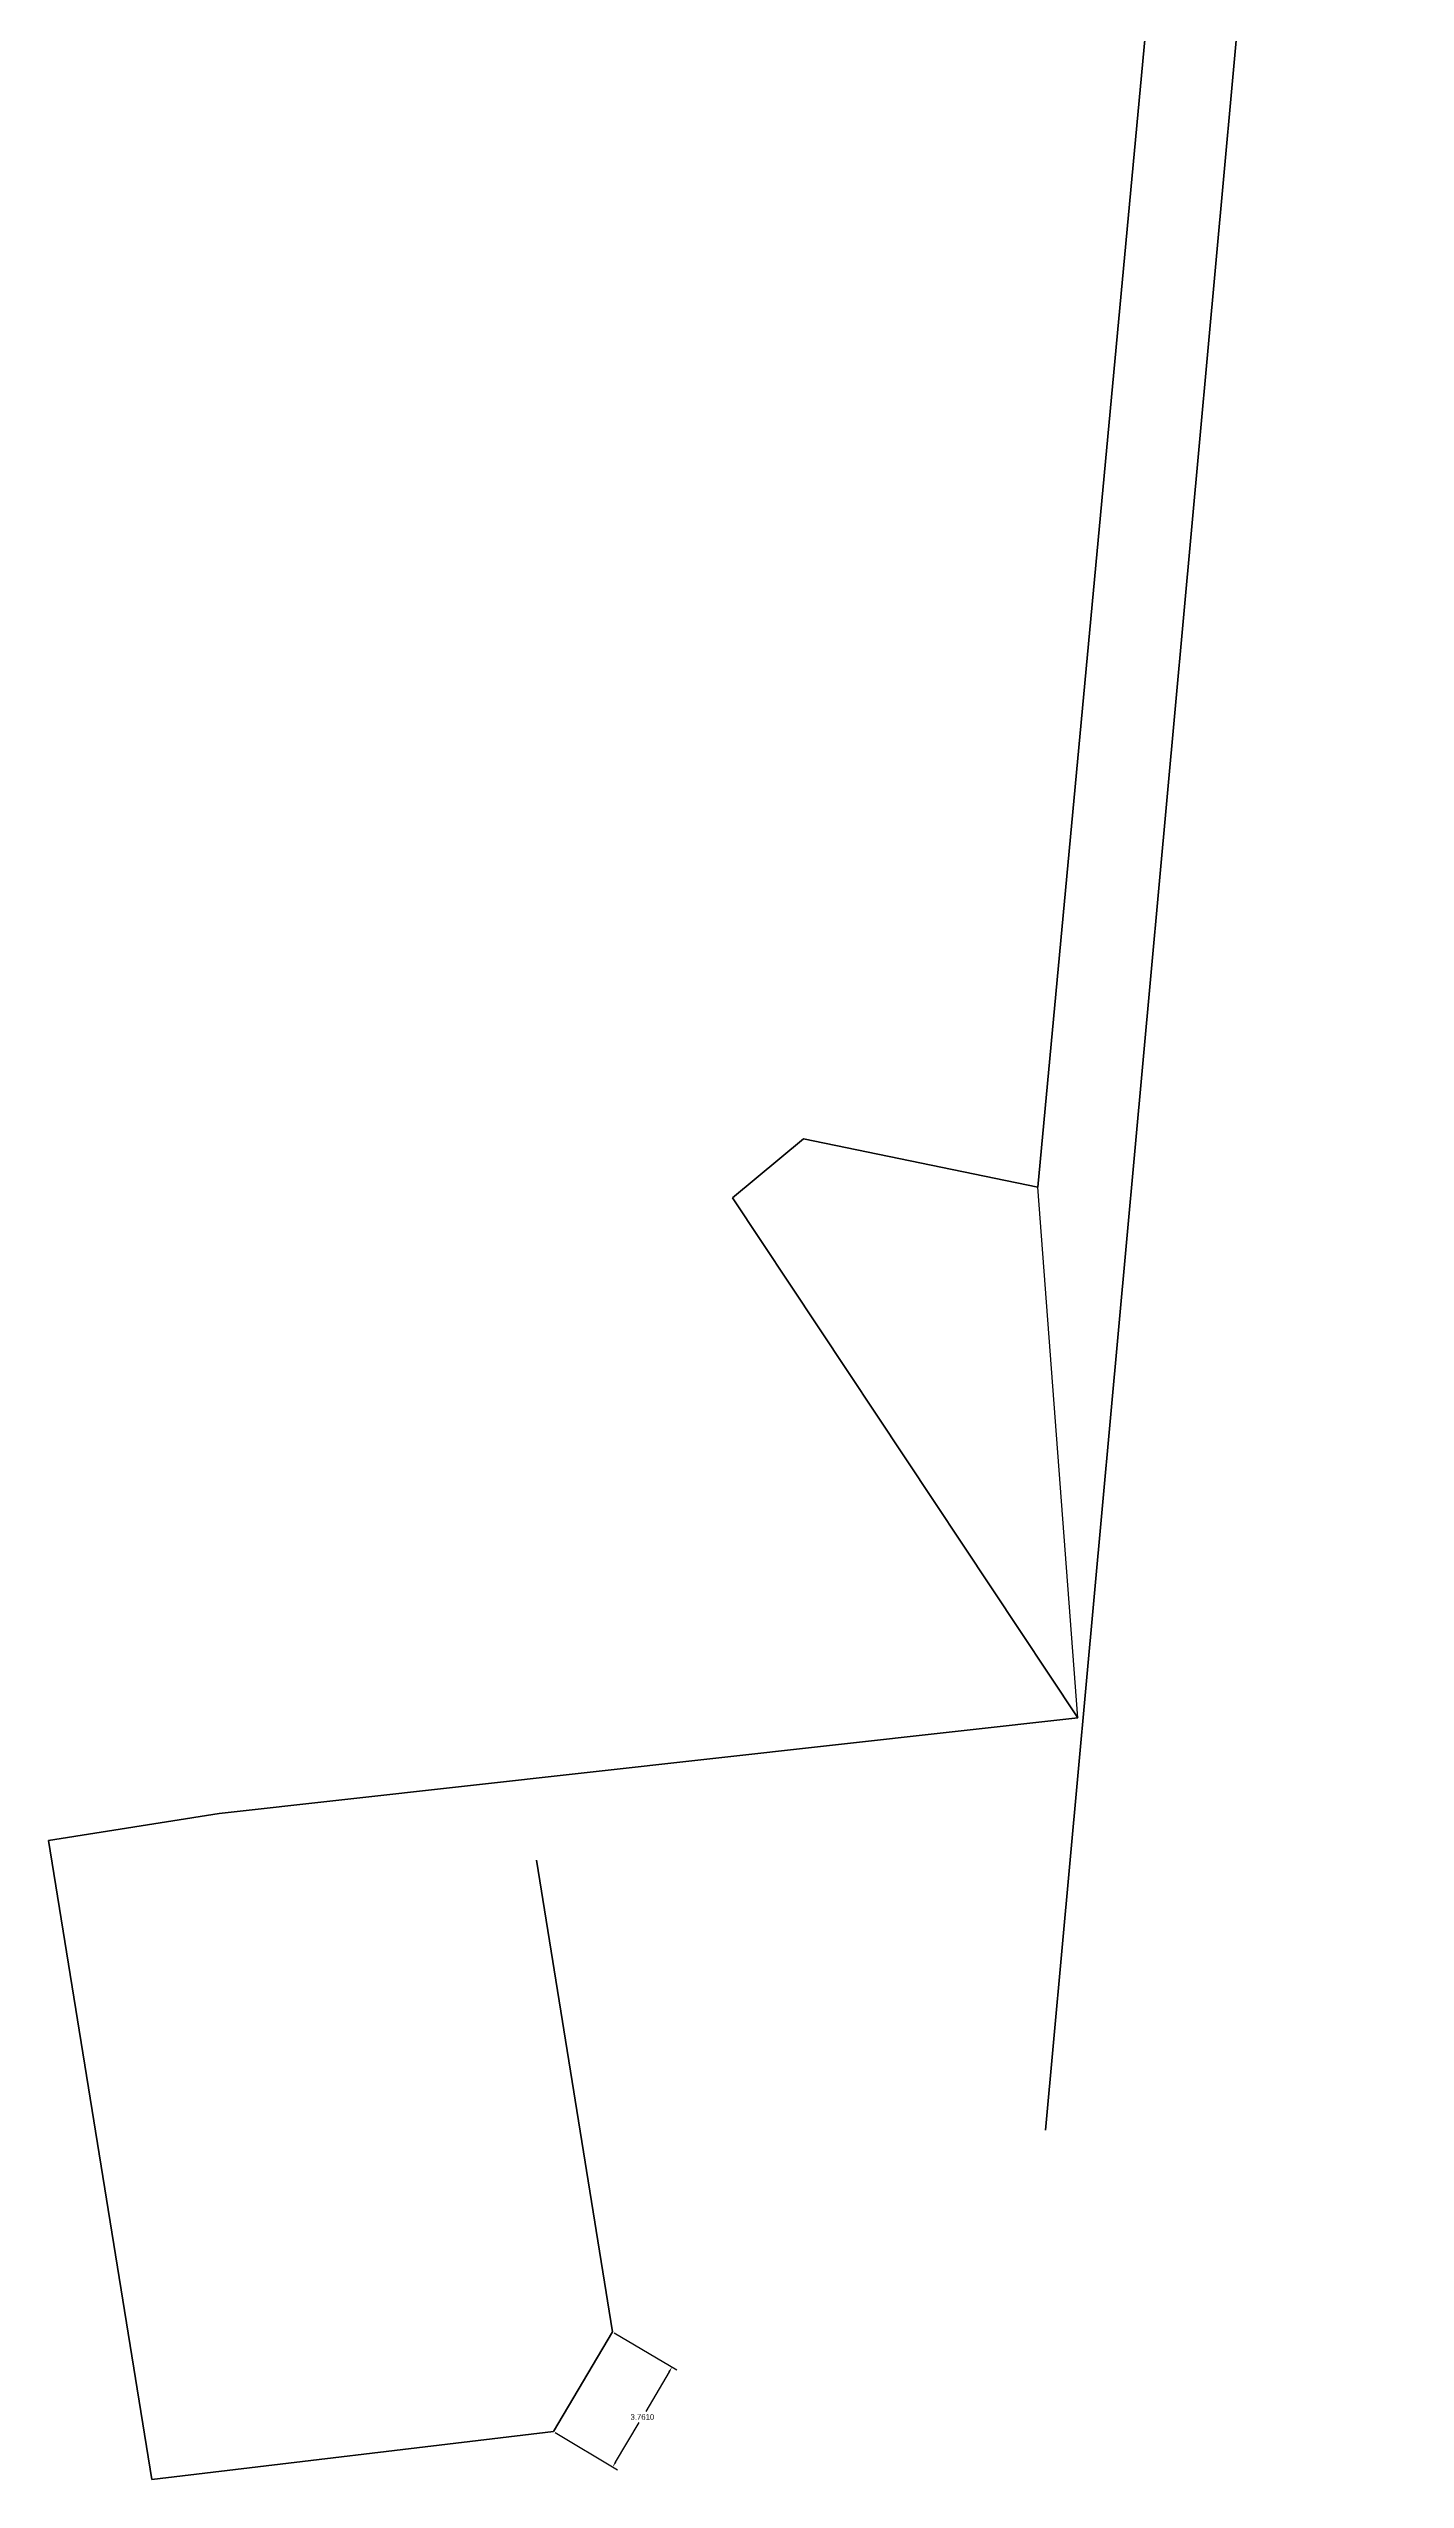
# Model space of a CAD drawing. Header units: inches. Extents: x -20 to 46, y 85 to 243.
# Drawn here: x -20.3 to 23.7, y 85.1 to 163.9 of the extents above; entities that cross this region are included whole.
import ezdxf

# ---------------------------------------------------------------- set-up
doc = ezdxf.new("R2010")
doc.units = ezdxf.units.IN
doc.header["$MEASUREMENT"] = 0
doc.styles.get("Standard").update_dxf_attribs({"font": 'arial.ttf'})
doc.dimstyles.get("Standard").update_dxf_attribs({"dimtxt": 0.18, "dimasz": 0.18, "dimexe": 0.18, "dimexo": 0.0625, "dimgap": 0.09, "dimtad": 0, "dimtih": 1, "dimtoh": 1, "dimdec": 4, "dimzin": 0, "dimdsep": 46, "dimtxsty": 'Standard', "dimcen": 0.09, "dimadec": 0, "dimazin": 0, "dimtfac": 1, "dimtdec": 4, "dimtofl": 0, "dimtmove": 0, "dimatfit": 3, "dimfxl": 1, "dimtolj": 1, "dimtzin": 0, "dimarcsym": 0})

# ---------------------------------------------------------------- blocks, each defined once
blk = doc.blocks.new('*D3')
at = {"color": 0, "lineweight": -2, "transparency": 16777216}
for p, q in [((-1.961, 89.802), (0.065, 88.599)), ((-0.182, 88.536), (-0.942, 87.256)), ((-1.918, 85.612), (-1.158, 86.892)), ((-3.881, 86.568), (-1.855, 85.365))]:
    blk.add_line(p, q, dxfattribs=at)
at = {"color": 0, "lineweight": 30, "transparency": 16777216}
for points in [[(-0.208, 88.552), (-0.156, 88.521), (-0.09, 88.691)], [(-1.944, 85.627), (-1.892, 85.597), (-2.01, 85.457)]]:
    blk.add_solid(points, dxfattribs=at)
at = {"layer": 'Defpoints', "color": 0, "lineweight": 30, "transparency": 16777216}
for p in [(-2.015, 89.834), (-0.09, 88.691), (-3.935, 86.6)]:
    blk.add_point(p, dxfattribs=at)
at = {"color": 0, "lineweight": 30, "transparency": 16777216, "insert": (-1.05, 87.074), "char_height": 0.18, "attachment_point": 5}
blk.add_mtext('\\A1;3.7610', dxfattribs=at)

msp = doc.modelspace()

# ---------------------------------------------------------------- linework, layer by layer
at = {"color": 2, "lineweight": 40}
for p, q in [((20.871, 224.553), (11.783, 126.957)), ((12.029, 96.377), (23.704, 224.34)), ((4.173, 128.531), (1.874, 126.618)), ((11.783, 126.957), (4.173, 128.531)), ((1.874, 126.618), (13.082, 109.751)), ((13.082, 109.751), (-14.779, 106.647)), ((-14.779, 106.647), (-20.312, 105.769)), ((-20.312, 105.769), (-16.96, 85.051)), ((-2.015, 89.834), (-4.48852, 105.12866)), ((-3.935, 86.6), (-2.015, 89.834)), ((-16.96, 85.051), (-3.935, 86.6))]:
    msp.add_line(p, q, dxfattribs=at)
at = {"color": 2}
msp.add_lwpolyline([(11.783, 126.957), (4.173, 128.531), (1.874, 126.618), (13.082, 109.751), (-14.779, 106.647), (-20.312, 105.769), (-16.96, 85.051)], dxfattribs=at)
msp.add_lwpolyline([(11.783, 126.957), (4.173, 128.531), (1.874, 126.618), (13.082, 109.751)], close=True, dxfattribs=at)

# ---------------------------------------------------------------- dimensions: what is measured, and where the dimension line sits
at = {"color": 2, "lineweight": 30}
dim = msp.add_aligned_dim(p1=(-3.935, 86.6), p2=(-2.015, 89.834), distance=-2.23857, dimstyle='Standard', dxfattribs=at)
dim.commit()
dim.dimension.update_dxf_attribs({"geometry": '*D3', "text_midpoint": (-1.05011, 87.07421)})

doc.saveas('drawing.dxf')
